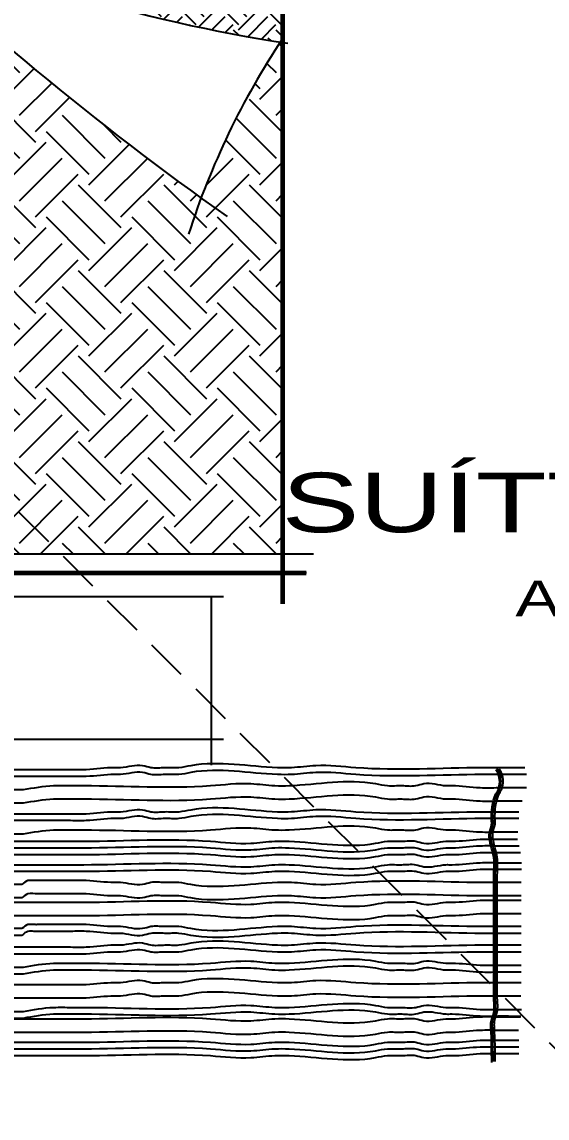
# Model space of a CAD drawing. Extents: x 2280 to 14192, y 1386 to 4696.
# Drawn here: x 3432.9 to 3543.2, y 2956.5 to 3186.7 of the extents above; entities that cross this region are included whole.
import ezdxf
from ezdxf.enums import TextEntityAlignment as Align

# ---------------------------------------------------------------- set-up
doc = ezdxf.new("R2010")
doc.units = 0
doc.header["$LTSCALE"] = 35
doc.linetypes.add('HIDDEN', pattern=[0.375, 0.25, -0.125])
doc.layers.get('0').update_dxf_attribs({"linetype": 'CONTINUOUS'})
for name, color, linetype in [('ESPECARQ', 2, 'CONTINUOUS'), ('HACHURA', 51, 'CONTINUOUS'), ('LINVISTA', 60, 'CONTINUOUS'), ('MOBIL', 7, 'CONTINUOUS'), ('MOBIL_I', 13, 'CONTINUOUS'), ('PROJECAO', 13, 'HIDDEN'), ('UNIDADE', 4, 'CONTINUOUS'), ('VIDRO', 1, 'CONTINUOUS')]:
    doc.layers.add(name, color=color, linetype=linetype)
doc.styles.add('REGUA100', font='arial.ttf', dxfattribs={"width": 1.4})
doc.styles.add('REGUA60', font='romnswin.shx', dxfattribs={"width": 1.4})
pattern_1 = [(90, (3014.0628, 15509.5616), (-2.8575, 6e-16), []), (180, (3014.0628, 15509.5616), (-5.715, -2.8575), [7.14375, -4.28625])]

# ---------------------------------------------------------------- blocks, each defined once
blk = doc.blocks.new('INDUNI1')
at = {"color": 0, "style": 'REGUA100', "width": 1.4, "flags": 8}
for tag, p in [('NOME1', (0, 0)), ('NOME2', (0, -4.286))]:
    blk.add_attdef(tag, text='', height=2.5, dxfattribs=at).set_placement(p, align=Align.CENTER)
at = {"layer": 'ESPECARQ', "style": 'REGUA60', "width": 1.4}
blk.add_attdef('AREA', text='', height=1.5, dxfattribs=at).set_placement((0, -7.813), align=Align.CENTER)
at = {"layer": 'ESPECARQ', "style": 'REGUA60', "width": 1.4, "flags": 8}
for tag, p in [('PISO', (0, -10.313)), ('REVPAR', (0, -12.813)), ('PEDIR', (0, -15.313))]:
    blk.add_attdef(tag, text='', height=1.5, dxfattribs=at).set_placement(p, align=Align.CENTER)
blk = doc.blocks.new('A$C0D6C2121')
at = {"layer": 'MOBIL'}
for points, knots in [([(2.47, 281.09), (2.47, 280.14), (2.47, 277.93), (2.48, 274.87), (2.45, 263.88), (3.35, 251.34), (1.71, 237.95), (2.54, 232.48), (2.45, 223.74), (0.78, 215.74), (2.64, 207.98), (2.35, 205.15), (2.74, 202.56), (1.56, 199.57), (2.56, 196.98), (2.39, 193.02), (3.03, 189.38), (2.88, 185.42), (2.9, 182.75), (2.9, 180.63), (2.9, 178.94), (2.9, 177.53), (2.9, 176.41), (2.9, 175.56), (2.9, 175.14)], [3.499423, 3.499423, 3.499423, 3.499423, 6.338838, 10.142134, 12.677677, 39.300783, 47.763095, 52.851698, 55.809825, 73.986054, 76.556489, 79.514598, 82.472725, 84.214982, 88.882589, 90.15036, 96.081634, 99.884948, 101.997888, 104.110828, 106.223786, 107.068955, 108.336726, 109.604497, 109.604497, 109.604497, 109.604497]), ([(5.65, 175.44), (5.27, 177.55), (4.67, 180.91), (4.82, 185.16), (4.73, 196.15), (5.68, 208.69), (4.03, 222.08), (4.87, 227.56), (4.78, 236.3), (3.11, 244.29), (4.97, 252.05), (4.67, 254.88), (5.07, 257.47), (3.89, 260.47), (4.89, 263.06), (4.72, 267.01), (5.35, 270.66), (5.21, 274.61), (5.23, 277.29), (5.22, 279.24), (5.23, 280.55), (5.23, 281.1)], [0, 0, 0, 0, 6.394805, 10.198101, 12.733644, 39.35675, 47.819062, 52.907665, 55.865792, 74.042021, 76.612456, 79.570565, 82.528692, 84.270949, 88.938556, 90.206327, 96.137601, 99.940915, 102.053855, 104.166795, 105.850485, 105.850485, 105.850485, 105.850485]), ([(1.05, 280.77), (1.05, 279.93), (1.05, 277.82), (1.05, 274.87), (1.03, 263.88), (1.93, 251.34), (0.29, 237.95), (1.12, 232.48), (1.03, 223.74), (-0.64, 215.74), (1.22, 207.98), (0.92, 205.15), (1.32, 202.56), (0.14, 199.57), (1.14, 196.98), (0.97, 193.02), (1.6, 189.38), (1.46, 185.42), (1.48, 182.75), (1.47, 180.63), (1.47, 178.94), (1.47, 177.53), (1.47, 176.41), (1.47, 175.56), (1.47, 175.14)], [3.823523, 3.823523, 3.823523, 3.823523, 6.338838, 10.142134, 12.677677, 39.300783, 47.763095, 52.851698, 55.809825, 73.986054, 76.556489, 79.514598, 82.472725, 84.214982, 88.882589, 90.15036, 96.081634, 99.884948, 101.997888, 104.110828, 106.223786, 107.068955, 108.336726, 109.604497, 109.604497, 109.604497, 109.604497]), ([(8.45, 175.44), (8.07, 177.55), (7.47, 180.91), (7.62, 185.16), (7.53, 196.15), (8.48, 208.69), (6.84, 222.08), (7.67, 227.56), (7.58, 236.3), (5.91, 244.29), (7.77, 252.05), (7.48, 254.88), (7.87, 257.47), (6.69, 260.47), (7.69, 263.06), (7.52, 267.01), (8.16, 270.66), (8.01, 274.61), (8.03, 277.29), (8.03, 278.97), (8.03, 279.95), (8.03, 280.22)], [0, 0, 0, 0, 6.394802, 10.198097, 12.73364, 39.356747, 47.819058, 52.907661, 55.865788, 74.042018, 76.612452, 79.570561, 82.528688, 84.270945, 88.938552, 90.206323, 96.137597, 99.940911, 102.053851, 104.166791, 104.985639, 104.985639, 104.985639, 104.985639]), ([(10.35, 279.5), (10.35, 279.09), (10.35, 277.4), (10.35, 274.87), (10.32, 263.88), (11.22, 251.34), (9.58, 237.95), (10.41, 232.48), (10.32, 223.74), (8.66, 215.74), (10.51, 207.98), (10.22, 205.15), (10.62, 202.56), (9.44, 199.57), (10.44, 196.98), (10.26, 193.02), (10.9, 189.38), (10.76, 185.42), (10.77, 182.75), (10.77, 180.63), (10.77, 178.94), (10.77, 177.53), (10.77, 176.41), (10.77, 175.56), (10.77, 175.14)], [5.085818, 5.085818, 5.085818, 5.085818, 6.338838, 10.142134, 12.677677, 39.300783, 47.763095, 52.851698, 55.809825, 73.986054, 76.556489, 79.514598, 82.472725, 84.214982, 88.882589, 90.15036, 96.081634, 99.884948, 101.997888, 104.110828, 106.223786, 107.068955, 108.336726, 109.604497, 109.604497, 109.604497, 109.604497]), ([(11.73, 279.49), (11.73, 279.08), (11.73, 277.4), (11.73, 274.87), (11.7, 263.88), (12.6, 251.34), (10.96, 237.95), (11.79, 232.48), (11.7, 223.74), (10.04, 215.74), (11.89, 207.98), (11.6, 205.15), (12, 202.56), (10.82, 199.57), (11.82, 196.98), (11.64, 193.02), (12.28, 189.38), (12.14, 185.42), (12.15, 182.75), (12.15, 180.63), (12.15, 178.94), (12.15, 177.53), (12.15, 176.41), (12.15, 175.56), (12.15, 175.14)], [5.100707, 5.100707, 5.100707, 5.100707, 6.338838, 10.142134, 12.677677, 39.300783, 47.763095, 52.851698, 55.809825, 73.986054, 76.556489, 79.514598, 82.472725, 84.214982, 88.882589, 90.15036, 96.081634, 99.884948, 101.997888, 104.110828, 106.223786, 107.068955, 108.336726, 109.604497, 109.604497, 109.604497, 109.604497]), ([(14.94, 175.44), (14.57, 177.55), (13.97, 180.91), (14.12, 185.16), (14.03, 196.15), (14.98, 208.69), (13.33, 222.08), (14.16, 227.56), (14.07, 236.3), (12.41, 244.29), (14.26, 252.05), (13.97, 254.88), (14.37, 257.47), (13.19, 260.47), (14.19, 263.06), (14.01, 267.01), (14.65, 270.66), (14.51, 274.61), (14.52, 277.24), (14.52, 278.61), (14.52, 279.27)], [0, 0, 0, 0, 6.394802, 10.198097, 12.73364, 39.356747, 47.819058, 52.907661, 55.865788, 74.042018, 76.612452, 79.570561, 82.528688, 84.270945, 88.938552, 90.206323, 96.137597, 99.940911, 102.053851, 104.036681, 104.036681, 104.036681, 104.036681]), ([(16.48, 175.44), (16.48, 177.56), (16.48, 180.94), (16.48, 185.16), (16.51, 196.15), (15.61, 208.69), (17.25, 222.08), (16.41, 227.56), (16.51, 236.3), (18.17, 244.29), (16.32, 252.05), (16.61, 254.88), (16.21, 257.47), (17.39, 260.47), (16.39, 263.06), (16.56, 267.01), (15.93, 270.66), (16.07, 274.61), (16.06, 277.22), (16.06, 278.56), (16.06, 279.19)], [0, 0, 0, 0, 6.338838, 10.142134, 12.677677, 39.300783, 47.763095, 52.851698, 55.809825, 73.986054, 76.556489, 79.514598, 82.472725, 84.214982, 88.882589, 90.15036, 96.081634, 99.884948, 101.997888, 103.901198, 103.901198, 103.901198, 103.901198]), ([(17.86, 175.44), (17.86, 177.56), (17.86, 180.94), (17.86, 185.16), (17.89, 196.15), (16.99, 208.69), (18.63, 222.08), (17.79, 227.56), (17.89, 236.3), (19.55, 244.29), (17.7, 252.05), (17.99, 254.88), (17.59, 257.47), (18.77, 260.47), (17.77, 263.06), (17.94, 267.01), (17.31, 270.66), (17.45, 274.61), (17.44, 277.29), (17.44, 278.75), (17.44, 279.51), (17.44, 279.56)], [0, 0, 0, 0, 6.338838, 10.142134, 12.677677, 39.300783, 47.763095, 52.851698, 55.809825, 73.986054, 76.556489, 79.514598, 82.472725, 84.214982, 88.882589, 90.15036, 96.081634, 99.884948, 101.997888, 104.110828, 104.27316, 104.27316, 104.27316, 104.27316]), ([(19.28, 175.44), (19.28, 177.56), (19.28, 180.94), (19.28, 185.16), (19.31, 196.15), (18.41, 208.69), (20.05, 222.08), (19.22, 227.56), (19.31, 236.3), (20.97, 244.29), (19.12, 252.05), (19.41, 254.88), (19.01, 257.47), (20.19, 260.47), (19.19, 263.06), (19.37, 267.01), (18.73, 270.66), (18.87, 274.61), (18.86, 277.29), (18.86, 278.85), (18.86, 279.71), (18.86, 279.87)], [0, 0, 0, 0, 6.338838, 10.142134, 12.677677, 39.300783, 47.763095, 52.851698, 55.809825, 73.986054, 76.556489, 79.514598, 82.472725, 84.214982, 88.882589, 90.15036, 96.081634, 99.884948, 101.997888, 104.110828, 104.575462, 104.575462, 104.575462, 104.575462]), ([(21.41, 175.44), (21.41, 177.56), (21.41, 180.94), (21.41, 185.16), (21.44, 196.15), (20.54, 208.69), (22.18, 222.08), (21.34, 227.56), (21.44, 236.3), (23.1, 244.29), (21.25, 252.05), (21.54, 254.88), (21.14, 257.47), (22.32, 260.47), (21.32, 263.06), (21.5, 267.01), (20.86, 270.66), (21, 274.61), (20.99, 277.29), (20.99, 278.91), (20.99, 279.83), (20.99, 280.04)], [0, 0, 0, 0, 6.338838, 10.142134, 12.677677, 39.300783, 47.763095, 52.851698, 55.809825, 73.986054, 76.556489, 79.514598, 82.472725, 84.214982, 88.882589, 90.15036, 96.081634, 99.884948, 101.997888, 104.110828, 104.752588, 104.752588, 104.752588, 104.752588]), ([(22.79, 175.44), (22.79, 177.56), (22.79, 180.94), (22.79, 185.16), (22.82, 196.15), (21.92, 208.69), (23.56, 222.08), (22.72, 227.56), (22.82, 236.3), (24.48, 244.29), (22.63, 252.05), (22.92, 254.88), (22.52, 257.47), (23.7, 260.47), (22.7, 263.06), (22.88, 267.01), (22.24, 270.66), (22.38, 274.61), (22.37, 277.29), (22.37, 278.9), (22.37, 279.81), (22.37, 280.02)], [0, 0, 0, 0, 6.338838, 10.142134, 12.677677, 39.300783, 47.763095, 52.851698, 55.809825, 73.986054, 76.556489, 79.514598, 82.472725, 84.214982, 88.882589, 90.15036, 96.081634, 99.884948, 101.997888, 104.110828, 104.72729, 104.72729, 104.72729, 104.72729]), ([(25.16, 279.95), (25.16, 279.38), (25.16, 277.55), (25.16, 274.87), (25.19, 263.88), (24.29, 251.34), (25.93, 237.95), (25.09, 232.48), (25.19, 223.74), (26.85, 215.74), (25, 207.98), (25.29, 205.15), (24.89, 202.56), (26.07, 199.57), (25.07, 196.98), (25.24, 193.02), (24.61, 189.38), (24.75, 185.42), (24.73, 182.75), (24.75, 180.64), (24.72, 178.94), (24.77, 177.54), (24.55, 176.27), (25.22, 175.54), (25.58, 175.14)], [4.643498, 4.643498, 4.643498, 4.643498, 6.338838, 10.142134, 12.677677, 39.300783, 47.763095, 52.851698, 55.809825, 73.986054, 76.556489, 79.514598, 82.472725, 84.214982, 88.882589, 90.15036, 96.081634, 99.884948, 101.997888, 104.110828, 106.223786, 107.068955, 108.336726, 109.859701, 109.859701, 109.859701, 109.859701]), ([(27.96, 279.97), (27.96, 279.39), (27.96, 277.55), (27.96, 274.87), (27.99, 263.88), (27.09, 251.34), (28.73, 237.95), (27.9, 232.48), (27.99, 223.74), (29.66, 215.74), (27.8, 207.98), (28.09, 205.15), (27.7, 202.56), (28.87, 199.57), (27.87, 196.98), (28.05, 193.02), (27.41, 189.38), (27.56, 185.42), (27.54, 182.75), (27.54, 180.63), (27.54, 179.21), (27.54, 177.8), (27.21, 176.49), (28.03, 175.54), (28.38, 175.14)], [4.624634, 4.624634, 4.624634, 4.624634, 6.338838, 10.142134, 12.677677, 39.300783, 47.763095, 52.851698, 55.809825, 73.986054, 76.556489, 79.514598, 82.472725, 84.214982, 88.882589, 90.15036, 96.081634, 99.884948, 101.997888, 104.110828, 106.223786, 106.259685, 108.336726, 109.859851, 109.859851, 109.859851, 109.859851]), ([(29.29, 175.44), (29.29, 177.56), (29.29, 180.94), (29.28, 185.16), (29.31, 196.15), (28.41, 208.69), (30.05, 222.08), (29.22, 227.56), (29.31, 236.3), (30.98, 244.29), (29.12, 252.05), (29.41, 254.88), (29.02, 257.47), (30.2, 260.47), (29.2, 263.06), (29.37, 267.01), (28.73, 270.66), (28.88, 274.61), (28.86, 277.29), (28.86, 278.88), (28.86, 279.78), (28.86, 279.96)], [0, 0, 0, 0, 6.338838, 10.142134, 12.677677, 39.300783, 47.763095, 52.851698, 55.809825, 73.986054, 76.556489, 79.514598, 82.472725, 84.214982, 88.882589, 90.15036, 96.081634, 99.884948, 101.997888, 104.110828, 104.673422, 104.673422, 104.673422, 104.673422]), ([(32.09, 175.44), (32.09, 177.56), (32.09, 180.94), (32.09, 185.16), (32.11, 196.15), (31.21, 208.69), (32.85, 222.08), (32.02, 227.56), (32.11, 236.3), (33.78, 244.29), (31.92, 252.05), (32.22, 254.88), (31.82, 257.47), (33, 260.47), (32, 263.06), (32.17, 267.01), (31.54, 270.66), (31.68, 274.61), (31.66, 277.29), (31.67, 278.88), (31.67, 279.77), (31.67, 279.96)], [0, 0, 0, 0, 6.338838, 10.142134, 12.677677, 39.300783, 47.763095, 52.851698, 55.809825, 73.986054, 76.556489, 79.514598, 82.472725, 84.214982, 88.882589, 90.15036, 96.081634, 99.884948, 101.997888, 104.110828, 104.66797, 104.66797, 104.66797, 104.66797]), ([(34.42, 279.96), (34.42, 279.39), (34.42, 277.55), (34.41, 274.87), (34.44, 263.88), (33.54, 251.34), (35.18, 237.95), (34.35, 232.48), (34.44, 223.74), (36.11, 215.74), (34.25, 207.98), (34.54, 205.15), (34.15, 202.56), (35.33, 199.57), (34.33, 196.98), (34.5, 193.02), (33.86, 189.38), (34.01, 185.42), (33.99, 182.75), (34, 180.64), (33.98, 178.94), (34.02, 177.54), (33.81, 176.27), (34.47, 175.54), (34.84, 175.14)], [4.630433, 4.630433, 4.630433, 4.630433, 6.338838, 10.142134, 12.677677, 39.300783, 47.763095, 52.851698, 55.809825, 73.986054, 76.556489, 79.514598, 82.472725, 84.214982, 88.882589, 90.15036, 96.081634, 99.884948, 101.997888, 104.110828, 106.223786, 107.068955, 108.336726, 109.859851, 109.859851, 109.859851, 109.859851]), ([(35.84, 279.96), (35.84, 279.39), (35.84, 277.55), (35.84, 274.87), (35.86, 263.88), (34.96, 251.34), (36.6, 237.95), (35.77, 232.48), (35.86, 223.74), (37.53, 215.74), (35.67, 207.98), (35.96, 205.15), (35.57, 202.56), (36.75, 199.57), (35.75, 196.98), (35.92, 193.02), (35.29, 189.38), (35.43, 185.42), (35.41, 182.75), (35.42, 180.64), (35.4, 178.94), (35.44, 177.54), (35.23, 176.27), (35.9, 175.54), (36.26, 175.14)], [4.630558, 4.630558, 4.630558, 4.630558, 6.338838, 10.142134, 12.677677, 39.300783, 47.763095, 52.851698, 55.809825, 73.986054, 76.556489, 79.514598, 82.472725, 84.214982, 88.882589, 90.15036, 96.081634, 99.884948, 101.997888, 104.110828, 106.223786, 107.068955, 108.336726, 109.859851, 109.859851, 109.859851, 109.859851]), ([(38.33, 279.96), (38.33, 279.39), (38.33, 277.55), (38.33, 274.87), (38.3, 263.88), (39.2, 251.34), (37.56, 237.95), (38.4, 232.48), (38.3, 223.74), (36.64, 215.74), (38.49, 207.98), (38.2, 205.15), (38.6, 202.56), (37.42, 199.57), (38.42, 196.98), (38.24, 193.02), (38.88, 189.38), (38.74, 185.42), (38.75, 182.75), (38.75, 180.63), (38.75, 178.94), (38.75, 177.53), (38.75, 176.41), (38.75, 175.56), (38.75, 175.14)], [4.630253, 4.630253, 4.630253, 4.630253, 6.338838, 10.142134, 12.677677, 39.300783, 47.763095, 52.851698, 55.809825, 73.986054, 76.556489, 79.514598, 82.472725, 84.214982, 88.882589, 90.15036, 96.081634, 99.884948, 101.997888, 104.110828, 106.223786, 107.068955, 108.336726, 109.604497, 109.604497, 109.604497, 109.604497]), ([(39.75, 279.96), (39.75, 279.39), (39.75, 277.55), (39.75, 274.87), (39.72, 263.88), (40.62, 251.34), (38.98, 237.95), (39.82, 232.48), (39.73, 223.74), (38.06, 215.74), (39.92, 207.98), (39.62, 205.15), (40.02, 202.56), (38.84, 199.57), (39.84, 196.98), (39.67, 193.02), (40.3, 189.38), (40.16, 185.42), (40.18, 182.75), (40.17, 180.63), (40.17, 178.94), (40.17, 177.53), (40.17, 176.41), (40.17, 175.56), (40.17, 175.14)], [4.631117, 4.631117, 4.631117, 4.631117, 6.338838, 10.142134, 12.677677, 39.300783, 47.763095, 52.851698, 55.809825, 73.986054, 76.556489, 79.514598, 82.472725, 84.214982, 88.882589, 90.15036, 96.081634, 99.884948, 101.997888, 104.110828, 106.223786, 107.068955, 108.336726, 109.604497, 109.604497, 109.604497, 109.604497]), ([(42.92, 175.44), (42.55, 177.55), (41.95, 180.91), (42.1, 185.16), (42.01, 196.15), (42.96, 208.69), (41.31, 222.08), (42.14, 227.56), (42.05, 236.3), (40.39, 244.29), (42.24, 252.05), (41.95, 254.88), (42.35, 257.47), (41.17, 260.47), (42.17, 263.06), (41.99, 267.01), (42.63, 270.66), (42.49, 274.61), (42.5, 277.29), (42.5, 278.88), (42.5, 279.78), (42.5, 279.96)], [0, 0, 0, 0, 6.394805, 10.198101, 12.733644, 39.35675, 47.819062, 52.907665, 55.865792, 74.042021, 76.612456, 79.570565, 82.528692, 84.270949, 88.938556, 90.206327, 96.137601, 99.940915, 102.053855, 104.166795, 104.729604, 104.729604, 104.729604, 104.729604]), ([(44.34, 175.44), (43.97, 177.55), (43.37, 180.91), (43.52, 185.16), (43.43, 196.15), (44.38, 208.69), (42.73, 222.08), (43.57, 227.56), (43.48, 236.3), (41.81, 244.29), (43.67, 252.05), (43.37, 254.88), (43.77, 257.47), (42.59, 260.47), (43.59, 263.06), (43.42, 267.01), (44.05, 270.66), (43.91, 274.61), (43.93, 277.29), (43.92, 278.89), (43.92, 279.78), (43.92, 279.97)], [0, 0, 0, 0, 6.394802, 10.198097, 12.73364, 39.356747, 47.819058, 52.907661, 55.865788, 74.042018, 76.612452, 79.570561, 82.528688, 84.270945, 88.938552, 90.206323, 96.137597, 99.940911, 102.053851, 104.166791, 104.737931, 104.737931, 104.737931, 104.737931]), ([(46.2, 279.97), (46.2, 279.4), (46.2, 277.56), (46.21, 274.87), (46.18, 263.88), (47.08, 251.34), (45.44, 237.95), (46.27, 232.48), (46.18, 223.74), (44.51, 215.74), (46.37, 207.98), (46.08, 205.15), (46.47, 202.56), (45.29, 199.57), (46.29, 196.98), (46.12, 193.02), (46.76, 189.38), (46.61, 185.42), (46.63, 182.75), (46.63, 180.63), (46.63, 178.94), (46.63, 177.53), (46.63, 176.41), (46.63, 175.56), (46.63, 175.14)], [4.622357, 4.622357, 4.622357, 4.622357, 6.338838, 10.142134, 12.677677, 39.300783, 47.763095, 52.851698, 55.809825, 73.986054, 76.556489, 79.514598, 82.472725, 84.214982, 88.882589, 90.15036, 96.081634, 99.884948, 101.997888, 104.110828, 106.223786, 107.068955, 108.336726, 109.604497, 109.604497, 109.604497, 109.604497]), ([(49.01, 279.94), (49.01, 279.38), (49.01, 277.55), (49.01, 274.87), (48.98, 263.88), (49.88, 251.34), (48.24, 237.95), (49.07, 232.48), (48.98, 223.74), (47.31, 215.74), (49.17, 207.98), (48.88, 205.15), (49.27, 202.56), (48.09, 199.57), (49.09, 196.98), (48.92, 193.02), (49.56, 189.38), (49.41, 185.42), (49.43, 182.75), (49.43, 180.63), (49.43, 178.94), (49.43, 177.53), (49.43, 176.41), (49.43, 175.56), (49.43, 175.14)], [4.648529, 4.648529, 4.648529, 4.648529, 6.338838, 10.142134, 12.677677, 39.300783, 47.763095, 52.851698, 55.809825, 73.986054, 76.556489, 79.514598, 82.472725, 84.214982, 88.882589, 90.15036, 96.081634, 99.884948, 101.997888, 104.110828, 106.223786, 107.068955, 108.336726, 109.604497, 109.604497, 109.604497, 109.604497]), ([(52.22, 175.44), (51.84, 177.55), (51.25, 180.91), (51.39, 185.16), (51.3, 196.15), (52.26, 208.69), (50.61, 222.08), (51.44, 227.56), (51.35, 236.3), (49.68, 244.29), (51.54, 252.05), (51.25, 254.88), (51.64, 257.47), (50.46, 260.47), (51.46, 263.06), (51.29, 267.01), (51.93, 270.66), (51.78, 274.61), (51.8, 277.29), (51.8, 278.91), (51.8, 279.83), (51.8, 280.04)], [0, 0, 0, 0, 6.394805, 10.198101, 12.733644, 39.35675, 47.819062, 52.907665, 55.865792, 74.042021, 76.612456, 79.570565, 82.528692, 84.270949, 88.938556, 90.206327, 96.137601, 99.940915, 102.053855, 104.166795, 104.807667, 104.807667, 104.807667, 104.807667]), ([(53.6, 175.44), (53.22, 177.55), (52.63, 180.91), (52.77, 185.16), (52.68, 196.15), (53.64, 208.69), (51.99, 222.08), (52.82, 227.56), (52.73, 236.3), (51.06, 244.29), (52.92, 252.05), (52.63, 254.88), (53.02, 257.47), (51.84, 260.47), (52.84, 263.06), (52.67, 267.01), (53.31, 270.66), (53.16, 274.61), (53.18, 277.29), (53.18, 278.86), (53.18, 279.72), (53.18, 279.88)], [0, 0, 0, 0, 6.394805, 10.198101, 12.733644, 39.35675, 47.819062, 52.907665, 55.865792, 74.042021, 76.612456, 79.570565, 82.528692, 84.270949, 88.938556, 90.206327, 96.137601, 99.940915, 102.053855, 104.166795, 104.648955, 104.648955, 104.648955, 104.648955]), ([(53.76, 175.44), (53.76, 177.56), (53.76, 180.94), (53.75, 185.16), (53.78, 196.15), (52.88, 208.69), (54.52, 222.08), (53.69, 227.56), (53.78, 236.3), (55.45, 244.29), (53.59, 252.05), (53.88, 254.88), (53.49, 257.47), (54.67, 260.47), (53.67, 263.06), (53.84, 267.01), (53.21, 270.66), (53.35, 274.61), (53.33, 277.29), (53.33, 278.85), (53.34, 279.7), (53.34, 279.85)], [0, 0, 0, 0, 6.338838, 10.142134, 12.677677, 39.300783, 47.763095, 52.851698, 55.809825, 73.986054, 76.556489, 79.514598, 82.472725, 84.214982, 88.882589, 90.15036, 96.081634, 99.884948, 101.997888, 104.110828, 104.561653, 104.561653, 104.561653, 104.561653]), ([(56.56, 175.44), (56.56, 177.56), (56.56, 180.94), (56.56, 185.16), (56.59, 196.15), (55.69, 208.69), (57.33, 222.08), (56.49, 227.56), (56.58, 236.3), (58.25, 244.29), (56.39, 252.05), (56.69, 254.88), (56.29, 257.47), (57.47, 260.47), (56.47, 263.06), (56.64, 267.01), (56.01, 270.66), (56.15, 274.61), (56.13, 277.29), (56.14, 278.7), (56.14, 279.4), (56.14, 279.41)], [0, 0, 0, 0, 6.338838, 10.142134, 12.677677, 39.300783, 47.763095, 52.851698, 55.809825, 73.986054, 76.556489, 79.514598, 82.472725, 84.214982, 88.882589, 90.15036, 96.081634, 99.884948, 101.997888, 104.110828, 104.115849, 104.115849, 104.115849, 104.115849]), ([(58.69, 175.44), (58.69, 177.56), (58.69, 180.94), (58.69, 185.16), (58.71, 196.15), (57.81, 208.69), (59.45, 222.08), (58.62, 227.56), (58.71, 236.3), (60.38, 244.29), (58.52, 252.05), (58.82, 254.88), (58.42, 257.47), (59.6, 260.47), (58.6, 263.06), (58.77, 267.01), (58.14, 270.66), (58.28, 274.61), (58.26, 277.29), (58.27, 278.72), (58.27, 279.45), (58.27, 279.48)], [0, 0, 0, 0, 6.338838, 10.142134, 12.677677, 39.300783, 47.763095, 52.851698, 55.809825, 73.986054, 76.556489, 79.514598, 82.472725, 84.214982, 88.882589, 90.15036, 96.081634, 99.884948, 101.997888, 104.110828, 104.191453, 104.191453, 104.191453, 104.191453]), ([(60.07, 175.44), (60.07, 177.56), (60.07, 180.94), (60.07, 185.16), (60.09, 196.15), (59.19, 208.69), (60.83, 222.08), (60, 227.56), (60.09, 236.3), (61.76, 244.29), (59.9, 252.05), (60.2, 254.88), (59.8, 257.47), (60.98, 260.47), (59.98, 263.06), (60.15, 267.01), (59.52, 270.66), (59.66, 274.61), (59.64, 277.29), (59.65, 278.73), (59.65, 279.47), (59.65, 279.51)], [0, 0, 0, 0, 6.338838, 10.142134, 12.677677, 39.300783, 47.763095, 52.851698, 55.809825, 73.986054, 76.556489, 79.514598, 82.472725, 84.214982, 88.882589, 90.15036, 96.081634, 99.884948, 101.997888, 104.110828, 104.21519, 104.21519, 104.21519, 104.21519]), ([(61.49, 175.44), (61.49, 177.56), (61.49, 180.94), (61.49, 185.16), (61.52, 196.15), (60.62, 208.69), (62.26, 222.08), (61.42, 227.56), (61.52, 236.3), (63.18, 244.29), (61.32, 252.05), (61.62, 254.88), (61.22, 257.47), (62.4, 260.47), (61.4, 263.06), (61.57, 267.01), (60.94, 270.66), (61.08, 274.61), (61.06, 277.29), (61.07, 278.73), (61.07, 279.48), (61.07, 279.52)], [0, 0, 0, 0, 6.338838, 10.142134, 12.677677, 39.300783, 47.763095, 52.851698, 55.809825, 73.986054, 76.556489, 79.514598, 82.472725, 84.214982, 88.882589, 90.15036, 96.081634, 99.884948, 101.997888, 104.110828, 104.225524, 104.225524, 104.225524, 104.225524])]:
    blk.add_open_spline(points, degree=3, knots=knots, dxfattribs=at)
for points in [[(62.76, 274.52), (55.65, 274.37), (54.46, 274.37), (52.3, 274.96), (49.52, 274.96), (46.74, 274.96), (41.64, 274.96), (39.32, 274.96), (36.54, 274.96), (33.76, 274.96), (30.05, 274.96), (26.34, 274.96), (23.56, 274.96), (19.85, 274.96), (15.68, 274.03), (14.76, 274.03), (12.9, 274.5), (11.97, 274.5), (6.41, 275.42), (5.49, 275.89), (2.24, 275.89), (1.31, 275.42)], [(62.76, 274.08), (55.65, 273.93), (54.46, 273.93), (52.3, 274.52), (49.52, 274.52), (46.74, 274.52), (41.64, 274.52), (39.32, 274.52), (36.54, 274.52), (33.76, 274.52), (30.05, 274.52), (26.34, 274.52), (23.56, 274.52), (19.85, 274.52), (15.68, 273.59), (14.76, 273.59), (12.9, 274.06), (11.97, 274.06), (6.41, 274.99), (5.49, 275.45), (2.24, 275.45), (1.31, 274.99)], [(62.91, 273.79), (55.8, 273.64), (54.61, 273.64), (52.45, 274.23), (49.67, 274.23), (46.89, 274.23), (41.79, 274.23), (39.47, 274.23), (36.69, 274.23), (33.91, 274.23), (30.2, 274.23), (26.49, 274.23), (23.71, 274.23), (20, 274.23), (15.83, 273.3), (14.9, 273.3), (13.05, 273.77), (12.12, 273.77), (6.56, 274.69), (5.63, 275.16), (2.39, 275.16), (1.46, 274.69)], [(1.47, 175.14), (1.47, 168.8), (1.47, 165), (1.47, 162.46), (1.47, 135.84), (1.05, 127.39), (1.47, 122.32), (1.47, 119.36), (1.05, 101.19), (1.47, 98.65), (1.47, 95.69), (1.47, 92.73), (1.05, 91.04), (1.47, 86.4), (1.47, 85.13), (1.9, 79.21), (1.9, 75.41), (1.9, 73.3), (1.9, 71.18), (1.9, 69.07), (1.9, 68.22), (1.9, 66.96), (1.9, 65.69)], [(2.9, 175.14), (2.9, 168.8), (2.9, 165), (2.9, 162.46), (2.9, 135.84), (2.47, 127.39), (2.9, 122.32), (2.9, 119.36), (2.47, 101.19), (2.9, 98.65), (2.9, 95.69), (2.9, 92.73), (2.47, 91.04), (2.9, 86.4), (2.9, 85.13), (3.32, 79.21), (3.32, 75.41), (3.32, 73.3), (3.32, 71.18), (3.32, 69.07), (3.32, 68.22), (3.32, 66.96), (3.32, 65.69)], [(5.22, 65.99), (5.22, 72.33), (5.22, 76.14), (5.22, 78.67), (5.22, 105.29), (4.8, 113.75), (5.22, 118.82), (5.22, 121.78), (4.8, 139.95), (5.22, 142.48), (5.22, 145.44), (5.22, 148.4), (4.8, 150.09), (5.22, 154.74), (5.22, 156), (5.65, 161.92), (5.65, 165.72), (5.65, 167.84), (5.65, 169.95), (5.65, 172.06), (5.65, 172.91), (5.65, 174.18), (5.65, 175.44)], [(8.03, 65.99), (8.03, 72.33), (8.03, 76.14), (8.03, 78.67), (8.03, 105.29), (7.6, 113.75), (8.03, 118.82), (8.03, 121.78), (7.6, 139.95), (8.03, 142.48), (8.03, 145.44), (8.03, 148.4), (7.6, 150.09), (8.03, 154.74), (8.03, 156), (8.45, 161.92), (8.45, 165.72), (8.45, 167.84), (8.45, 169.95), (8.45, 172.06), (8.45, 172.91), (8.45, 174.18), (8.45, 175.44)], [(10.77, 175.14), (10.77, 168.8), (10.77, 165), (10.77, 162.46), (10.77, 135.84), (10.35, 127.39), (10.77, 122.32), (10.77, 119.36), (10.35, 101.19), (10.77, 98.65), (10.77, 95.69), (10.77, 92.73), (10.35, 91.04), (10.77, 86.4), (10.77, 85.13), (11.19, 79.21), (11.19, 75.41), (11.19, 73.3), (11.19, 71.18), (11.19, 69.07), (11.19, 68.22), (11.19, 66.96), (11.19, 65.69)], [(12.15, 175.14), (12.15, 168.8), (12.15, 165), (12.15, 162.46), (12.15, 135.84), (11.73, 127.39), (12.15, 122.32), (12.15, 119.36), (11.73, 101.19), (12.15, 98.65), (12.15, 95.69), (12.15, 92.73), (11.73, 91.04), (12.15, 86.4), (12.15, 85.13), (12.57, 79.21), (12.57, 75.41), (12.57, 73.3), (12.57, 71.18), (12.57, 69.07), (12.57, 68.22), (12.57, 66.96), (12.57, 65.69)], [(14.52, 65.99), (14.52, 72.33), (14.52, 76.14), (14.52, 78.67), (14.52, 105.29), (14.1, 113.75), (14.52, 118.82), (14.52, 121.78), (14.1, 139.95), (14.52, 142.48), (14.52, 145.44), (14.52, 148.4), (14.1, 150.09), (14.52, 154.74), (14.52, 156), (14.94, 161.92), (14.94, 165.72), (14.94, 167.84), (14.94, 169.95), (14.94, 172.06), (14.94, 172.91), (14.94, 174.18), (14.94, 175.44)], [(16.9, 65.99), (16.9, 72.33), (16.9, 76.14), (16.9, 78.67), (16.9, 105.29), (17.32, 113.75), (16.9, 118.82), (16.9, 121.78), (17.32, 139.95), (16.9, 142.48), (16.9, 145.44), (16.9, 148.4), (17.32, 150.09), (16.9, 154.74), (16.9, 156), (16.48, 161.92), (16.48, 165.72), (16.48, 167.84), (16.48, 169.95), (16.48, 172.06), (16.48, 172.91), (16.48, 174.18), (16.48, 175.44)], [(18.28, 65.99), (18.28, 72.33), (18.28, 76.14), (18.28, 78.67), (18.28, 105.29), (18.7, 113.75), (18.28, 118.82), (18.28, 121.78), (18.7, 139.95), (18.28, 142.48), (18.28, 145.44), (18.28, 148.4), (18.7, 150.09), (18.28, 154.74), (18.28, 156), (17.86, 161.92), (17.86, 165.72), (17.86, 167.84), (17.86, 169.95), (17.86, 172.06), (17.86, 172.91), (17.86, 174.18), (17.86, 175.44)], [(19.7, 65.99), (19.7, 72.33), (19.7, 76.14), (19.7, 78.67), (19.7, 105.29), (20.13, 113.75), (19.7, 118.82), (19.7, 121.78), (20.13, 139.95), (19.7, 142.48), (19.7, 145.44), (19.7, 148.4), (20.13, 150.09), (19.7, 154.74), (19.7, 156), (19.28, 161.92), (19.28, 165.72), (19.28, 167.84), (19.28, 169.95), (19.28, 172.06), (19.28, 172.91), (19.28, 174.18), (19.28, 175.44)], [(21.83, 65.99), (21.83, 72.33), (21.83, 76.14), (21.83, 78.67), (21.83, 105.29), (22.26, 113.75), (21.83, 118.82), (21.83, 121.78), (22.26, 139.95), (21.83, 142.48), (21.83, 145.44), (21.83, 148.4), (22.26, 150.09), (21.83, 154.74), (21.83, 156), (21.41, 161.92), (21.41, 165.72), (21.41, 167.84), (21.41, 169.95), (21.41, 172.06), (21.41, 172.91), (21.41, 174.18), (21.41, 175.44)], [(23.21, 65.99), (23.21, 72.33), (23.21, 76.14), (23.21, 78.67), (23.21, 105.29), (23.64, 113.75), (23.21, 118.82), (23.21, 121.78), (23.64, 139.95), (23.21, 142.48), (23.21, 145.44), (23.21, 148.4), (23.64, 150.09), (23.21, 154.74), (23.21, 156), (22.79, 161.92), (22.79, 165.72), (22.79, 167.84), (22.79, 169.95), (22.79, 172.06), (22.79, 172.91), (22.79, 174.18), (22.79, 175.44)], [(25.58, 175.14), (25.58, 168.8), (25.58, 165), (25.58, 162.46), (25.58, 135.84), (26.01, 127.39), (25.58, 122.32), (25.58, 119.36), (26.01, 101.19), (25.58, 98.65), (25.58, 95.69), (25.58, 92.73), (26.01, 91.04), (25.58, 86.4), (25.58, 85.13), (25.16, 79.21), (25.16, 75.41), (25.16, 73.3), (25.16, 71.18), (25.16, 69.07), (25.16, 68.22), (25.16, 66.96), (25.16, 65.69)], [(28.38, 175.14), (28.38, 168.8), (28.38, 165), (28.38, 162.46), (28.38, 135.84), (28.81, 127.39), (28.38, 122.32), (28.38, 119.36), (28.81, 101.19), (28.38, 98.65), (28.38, 95.69), (28.38, 92.73), (28.81, 91.04), (28.38, 86.4), (28.38, 85.13), (27.96, 79.21), (27.96, 75.41), (27.96, 73.3), (27.96, 71.18), (27.96, 69.07), (27.96, 68.22), (27.96, 66.96), (27.96, 65.69)], [(29.71, 65.99), (29.71, 72.33), (29.71, 76.14), (29.71, 78.67), (29.71, 105.29), (30.13, 113.75), (29.71, 118.82), (29.71, 121.78), (30.13, 139.95), (29.71, 142.48), (29.71, 145.44), (29.71, 148.4), (30.13, 150.09), (29.71, 154.74), (29.71, 156), (29.29, 161.92), (29.29, 165.72), (29.29, 167.84), (29.29, 169.95), (29.29, 172.06), (29.29, 172.91), (29.29, 174.18), (29.29, 175.44)], [(32.51, 65.99), (32.51, 72.33), (32.51, 76.14), (32.51, 78.67), (32.51, 105.29), (32.93, 113.75), (32.51, 118.82), (32.51, 121.78), (32.93, 139.95), (32.51, 142.48), (32.51, 145.44), (32.51, 148.4), (32.93, 150.09), (32.51, 154.74), (32.51, 156), (32.09, 161.92), (32.09, 165.72), (32.09, 167.84), (32.09, 169.95), (32.09, 172.06), (32.09, 172.91), (32.09, 174.18), (32.09, 175.44)], [(34.84, 175.14), (34.84, 168.8), (34.84, 165), (34.84, 162.46), (34.84, 135.84), (35.26, 127.39), (34.84, 122.32), (34.84, 119.36), (35.26, 101.19), (34.84, 98.65), (34.84, 95.69), (34.84, 92.73), (35.26, 91.04), (34.84, 86.4), (34.84, 85.13), (34.42, 79.21), (34.42, 75.41), (34.42, 73.3), (34.42, 71.18), (34.42, 69.07), (34.42, 68.22), (34.42, 66.96), (34.42, 65.69)], [(36.26, 175.14), (36.26, 168.8), (36.26, 165), (36.26, 162.46), (36.26, 135.84), (36.68, 127.39), (36.26, 122.32), (36.26, 119.36), (36.68, 101.19), (36.26, 98.65), (36.26, 95.69), (36.26, 92.73), (36.68, 91.04), (36.26, 86.4), (36.26, 85.13), (35.84, 79.21), (35.84, 75.41), (35.84, 73.3), (35.84, 71.18), (35.84, 69.07), (35.84, 68.22), (35.84, 66.96), (35.84, 65.69)], [(38.75, 175.14), (38.75, 168.8), (38.75, 165), (38.75, 162.46), (38.75, 135.84), (38.33, 127.39), (38.75, 122.32), (38.75, 119.36), (38.33, 101.19), (38.75, 98.65), (38.75, 95.69), (38.75, 92.73), (38.33, 91.04), (38.75, 86.4), (38.75, 85.13), (39.17, 79.21), (39.17, 75.41), (39.17, 73.3), (39.17, 71.18), (39.17, 69.07), (39.17, 68.22), (39.17, 66.96), (39.17, 65.69)], [(40.17, 175.14), (40.17, 168.8), (40.17, 165), (40.17, 162.46), (40.17, 135.84), (39.75, 127.39), (40.17, 122.32), (40.17, 119.36), (39.75, 101.19), (40.17, 98.65), (40.17, 95.69), (40.17, 92.73), (39.75, 91.04), (40.17, 86.4), (40.17, 85.13), (40.59, 79.21), (40.59, 75.41), (40.59, 73.3), (40.59, 71.18), (40.59, 69.07), (40.59, 68.22), (40.59, 66.96), (40.59, 65.69)], [(42.5, 65.99), (42.5, 72.33), (42.5, 76.14), (42.5, 78.67), (42.5, 105.29), (42.08, 113.75), (42.5, 118.82), (42.5, 121.78), (42.08, 139.95), (42.5, 142.48), (42.5, 145.44), (42.5, 148.4), (42.08, 150.09), (42.5, 154.74), (42.5, 156), (42.92, 161.92), (42.92, 165.72), (42.92, 167.84), (42.92, 169.95), (42.92, 172.06), (42.92, 172.91), (42.92, 174.18), (42.92, 175.44)], [(43.92, 65.99), (43.92, 72.33), (43.92, 76.14), (43.92, 78.67), (43.92, 105.29), (43.5, 113.75), (43.92, 118.82), (43.92, 121.78), (43.5, 139.95), (43.92, 142.48), (43.92, 145.44), (43.92, 148.4), (43.5, 150.09), (43.92, 154.74), (43.92, 156), (44.34, 161.92), (44.34, 165.72), (44.34, 167.84), (44.34, 169.95), (44.34, 172.06), (44.34, 172.91), (44.34, 174.18), (44.34, 175.44)], [(46.63, 175.14), (46.63, 168.8), (46.63, 165), (46.63, 162.46), (46.63, 135.84), (46.2, 127.39), (46.63, 122.32), (46.63, 119.36), (46.2, 101.19), (46.63, 98.65), (46.63, 95.69), (46.63, 92.73), (46.2, 91.04), (46.63, 86.4), (46.63, 85.13), (47.05, 79.21), (47.05, 75.41), (47.05, 73.3), (47.05, 71.18), (47.05, 69.07), (47.05, 68.22), (47.05, 66.96), (47.05, 65.69)], [(49.43, 175.14), (49.43, 168.8), (49.43, 165), (49.43, 162.46), (49.43, 135.84), (49.01, 127.39), (49.43, 122.32), (49.43, 119.36), (49.01, 101.19), (49.43, 98.65), (49.43, 95.69), (49.43, 92.73), (49.01, 91.04), (49.43, 86.4), (49.43, 85.13), (49.85, 79.21), (49.85, 75.41), (49.85, 73.3), (49.85, 71.18), (49.85, 69.07), (49.85, 68.22), (49.85, 66.96), (49.85, 65.69)], [(51.8, 65.99), (51.8, 72.33), (51.8, 76.14), (51.8, 78.67), (51.8, 105.29), (51.38, 113.75), (51.8, 118.82), (51.8, 121.78), (51.38, 139.95), (51.8, 142.48), (51.8, 145.44), (51.8, 148.4), (51.38, 150.09), (51.8, 154.74), (51.8, 156), (52.22, 161.92), (52.22, 165.72), (52.22, 167.84), (52.22, 169.95), (52.22, 172.06), (52.22, 172.91), (52.22, 174.18), (52.22, 175.44)], [(53.18, 65.99), (53.18, 72.33), (53.18, 76.14), (53.18, 78.67), (53.18, 105.29), (52.76, 113.75), (53.18, 118.82), (53.18, 121.78), (52.76, 139.95), (53.18, 142.48), (53.18, 145.44), (53.18, 148.4), (52.76, 150.09), (53.18, 154.74), (53.18, 156), (53.6, 161.92), (53.6, 165.72), (53.6, 167.84), (53.6, 169.95), (53.6, 172.06), (53.6, 172.91), (53.6, 174.18), (53.6, 175.44)], [(54.18, 65.99), (54.18, 72.33), (54.18, 76.14), (54.18, 78.67), (54.18, 105.29), (54.6, 113.75), (54.18, 118.82), (54.18, 121.78), (54.6, 139.95), (54.18, 142.48), (54.18, 145.44), (54.18, 148.4), (54.6, 150.09), (54.18, 154.74), (54.18, 156), (53.76, 161.92), (53.76, 165.72), (53.76, 167.84), (53.76, 169.95), (53.76, 172.06), (53.76, 172.91), (53.76, 174.18), (53.76, 175.44)], [(56.98, 65.99), (56.98, 72.33), (56.98, 76.14), (56.98, 78.67), (56.98, 105.29), (57.4, 113.75), (56.98, 118.82), (56.98, 121.78), (57.4, 139.95), (56.98, 142.48), (56.98, 145.44), (56.98, 148.4), (57.4, 150.09), (56.98, 154.74), (56.98, 156), (56.56, 161.92), (56.56, 165.72), (56.56, 167.84), (56.56, 169.95), (56.56, 172.06), (56.56, 172.91), (56.56, 174.18), (56.56, 175.44)], [(59.11, 65.99), (59.11, 72.33), (59.11, 76.14), (59.11, 78.67), (59.11, 105.29), (59.53, 113.75), (59.11, 118.82), (59.11, 121.78), (59.53, 139.95), (59.11, 142.48), (59.11, 145.44), (59.11, 148.4), (59.53, 150.09), (59.11, 154.74), (59.11, 156), (58.69, 161.92), (58.69, 165.72), (58.69, 167.84), (58.69, 169.95), (58.69, 172.06), (58.69, 172.91), (58.69, 174.18), (58.69, 175.44)], [(60.49, 65.99), (60.49, 72.33), (60.49, 76.14), (60.49, 78.67), (60.49, 105.29), (60.91, 113.75), (60.49, 118.82), (60.49, 121.78), (60.91, 139.95), (60.49, 142.48), (60.49, 145.44), (60.49, 148.4), (60.91, 150.09), (60.49, 154.74), (60.49, 156), (60.07, 161.92), (60.07, 165.72), (60.07, 167.84), (60.07, 169.95), (60.07, 172.06), (60.07, 172.91), (60.07, 174.18), (60.07, 175.44)], [(61.91, 65.99), (61.91, 72.33), (61.91, 76.14), (61.91, 78.67), (61.91, 105.29), (62.33, 113.75), (61.91, 118.82), (61.91, 121.78), (62.33, 139.95), (61.91, 142.48), (61.91, 145.44), (61.91, 148.4), (62.33, 150.09), (61.91, 154.74), (61.91, 156), (61.49, 161.92), (61.49, 165.72), (61.49, 167.84), (61.49, 169.95), (61.49, 172.06), (61.49, 172.91), (61.49, 174.18), (61.49, 175.44)]]:
    blk.add_spline(points, degree=3, dxfattribs=at)
blk = doc.blocks.new('A$C3E892F19')
at = {"layer": 'HACHURA', "ltscale": 0.35}
h = blk.add_hatch(dxfattribs=at)
h.set_pattern_fill('ANSI38,_O', color=256, scale=0.9, angle=45)
h.set_pattern_definition(pattern_1)
h.paths.add_polyline_path([(38.85, 59.51), (32.88, 59.51, 0.026774), (29.86, 59.03), (29.86, 17.81), (64.36, 17.81), (64.36, 33.28, 0.362029)])
h.paths.add_polyline_path([(7.66, 17.81), (29.86, 17.81), (29.86, 59.03, 0.308188), (7.66, 35.73)])
h.paths.add_polyline_path([(29.86, 0.05, 0.026303), (69.43, 1.48, 0.414214), (72.13, 4.18), (72.13, 6.79, -0.4908), (64.36, 14.32), (64.36, 17.81), (29.86, 17.81)])
h.paths.add_polyline_path([(-78.79, -12.34), (-4.01, -12.34), (-4.01, 8.6), (-78.79, 8.6)], flags=9)
h = blk.add_hatch(dxfattribs=at)
h.set_pattern_fill('ANSI38,_O', color=256, scale=0.9, angle=45)
h.set_pattern_definition(pattern_1)
h.paths.add_polyline_path([(7.66, 17.81), (7.66, 12.14, -0.394716), (0.01, 6.79), (0.01, 4.18, 0.414214), (2.71, 1.48, 0.018052), (29.86, 0.05), (29.86, 17.81)])
h.paths.add_polyline_path([(-78.79, -12.34), (-4.01, -12.34), (-4.01, 8.6), (-78.79, 8.6)], flags=9)
blk = doc.blocks.new('A$C086719F4')
at = {"layer": 'MOBIL', "ltscale": 0.35, "rotation": 47.76987715498842}
blk.add_blockref('A$C3E892F19', (38.23, -2.12), dxfattribs=at)
blk = doc.blocks.new('A$C739E46FE')
at = {"layer": 'HACHURA', "ltscale": 0.35}
h = blk.add_hatch(dxfattribs=at)
h.set_pattern_fill('EARTH,_O', color=256, scale=2, angle=-45)
h.set_pattern_definition([(315, (3527.797, 16975.303), (17.960512, -5e-15), [12.7, -12.7]), (315, (3531.164, 16978.671), (17.960512, -5e-15), [12.7, -12.7]), (315, (3534.532, 16982.038), (17.960512, -5e-15), [12.7, -12.7]), (45, (3536.777, 16982.038), (5e-15, 17.960512), [12.7, -12.7]), (45, (3540.144, 16978.671), (5e-15, 17.960512), [12.7, -12.7]), (45, (3543.512, 16975.303), (5e-15, 17.960512), [12.7, -12.7])])
h.paths.add_polyline_path([(95.81, 145.81, 0.070153), (40.36, 84.16, 0.143361), (5, 108.41), (5, 10.5), (185, 10.5), (185, 117.88, -0.000402), (184.51, 117.96, 0.055939), (167.88, 85.22, -0.037514)])
at = {"layer": 'VIDRO', "ltscale": 0.35}
h = blk.add_hatch(dxfattribs=at)
h.set_pattern_fill('EARTH,_O', color=256, angle=-45)
h.set_pattern_definition([(315, (3527.7966, 16975.303), (8.9802561, -3e-15), [6.35, -6.35]), (315, (3529.4804, 16976.987), (8.9802561, -3e-15), [6.35, -6.35]), (315, (3531.164, 16978.671), (8.9802561, -3e-15), [6.35, -6.35]), (45, (3532.287, 16978.671), (3e-15, 8.9802561), [6.35, -6.35]), (45, (3533.9705, 16976.987), (3e-15, 8.9802561), [6.35, -6.35]), (45, (3535.654, 16975.303), (3e-15, 8.9802561), [6.35, -6.35])])
edge = h.paths.add_edge_path()
edge.add_line((185, 202.5), (14.8, 202.5))
edge.add_spline(control_points=[(14.8, 201.96), (14.79, 200.4), (14.79, 199.01), (14.78, 197.77)], knot_values=[0, 0, 0, 0, 1.131758, 1.131758, 1.131758, 1.131758], degree=3, periodic=0)
edge.add_spline(control_points=[(14.78, 197.77), (20.01, 197.8), (20.13, 197.74), (20.31, 197.66), (20.38, 197.64), (20.45, 197.61), (20.47, 197.61), (20.49, 197.6), (20.49, 197.6), (20.52, 197.59), (20.62, 197.57), (21.01, 197.53), (21.29, 197.53), (21.89, 197.53), (22.15, 197.54), (22.58, 197.54), (22.73, 197.55), (23.04, 197.55), (23.2, 197.55), (23.88, 197.55), (24.39, 197.54), (25.52, 197.49), (26.11, 197.45), (27.59, 197.35), (28.44, 197.27), (29.67, 197.16), (30.08, 197.12), (30.87, 197.05), (31.25, 197.02), (32.27, 196.95), (32.9, 196.91), (35.67, 196.78), (37.85, 196.76), (41.2, 196.76), (57.33, 196.76), (59.61, 196.77), (60.76, 196.77), (65.8, 196.75), (69.68, 196.69), (77.42, 196.49), (81.28, 196.37), (86.87, 196.18), (88.59, 196.11), (93.36, 196.1)], knot_values=[1.744214, 1.744214, 1.744214, 1.744214, 2.227147, 2.227147, 2.682176, 2.682176, 2.909691, 2.909691, 3.137205, 3.137205, 4.453045, 4.453045, 5.768884, 5.768884, 6.568321, 6.568321, 6.968039, 6.968039, 7.367757, 7.367757, 8.715869, 8.715869, 10.357108, 10.357108, 12.847559, 12.847559, 14.092785, 14.092785, 15.338011, 15.338011, 17.364299, 17.364299, 24.151016, 24.151016, 27.544374, 27.544374, 30.937733, 30.937733, 42.481456, 42.481456, 54.025179, 54.025179, 59.209631, 59.209631, 59.209631, 59.209631], degree=3, periodic=0)
edge.add_spline(control_points=[(93.36, 196.1), (94.7, 196.09), (96.28, 196.09), (98.17, 196.09)], knot_values=[0.288188, 0.288188, 0.288188, 0.288188, 1.744214, 1.744214, 1.744214, 1.744214], degree=3, periodic=0)
edge.add_spline(control_points=[(98.17, 196.09), (98.21, 196.59), (98.27, 197.21), (98.35, 198.02)], knot_values=[44.468951, 44.468951, 44.468951, 44.468951, 45.011228, 45.011228, 45.011228, 45.011228], degree=3, periodic=0)
edge.add_spline(control_points=[(98.35, 198.02), (105.48, 197.44), (108.64, 197.24), (113.06, 197.16), (114.38, 197.16), (116.26, 197.22), (116.83, 197.25), (117.98, 197.31), (118.57, 197.35), (120.34, 197.48), (121.55, 197.58), (124.13, 197.79), (125.5, 197.89), (127.61, 198), (128.32, 198.03), (129.73, 198.06), (130.43, 198.07), (132.54, 198.06), (133.93, 198.02), (151.22, 197.91), (152.11, 197.85), (153.69, 197.73), (154.37, 197.67), (155.72, 197.55), (156.39, 197.49), (158.35, 197.3), (159.62, 197.18), (161.72, 197.04), (162.56, 197), (163.75, 196.97), (164.11, 196.97), (164.84, 196.97), (165.21, 196.98), (166.35, 197), (167.15, 197.03), (168.6, 197.06), (169.26, 197.08), (170.46, 197.08), (171.01, 197.08), (172.12, 197.05), (172.68, 197.02), (173.52, 196.96), (173.79, 196.94), (174.31, 196.89), (174.56, 196.86), (175.21, 196.79), (175.59, 196.74), (177.95, 195.94)], knot_values=[1.07808, 1.07808, 1.07808, 1.07808, 10.814247, 10.814247, 15.03243, 15.03243, 16.872009, 16.872009, 18.711588, 18.711588, 22.390745, 22.390745, 26.376709, 26.376709, 28.353755, 28.353755, 30.330801, 30.330801, 34.284892, 34.284892, 36.837436, 36.837436, 38.816778, 38.816778, 40.79612, 40.79612, 44.754804, 44.754804, 47.527551, 47.527551, 48.730001, 48.730001, 49.932451, 49.932451, 52.337351, 52.337351, 54.188714, 54.188714, 55.67548, 55.67548, 57.130441, 57.130441, 57.813394, 57.813394, 58.496347, 58.496347, 59.585063, 59.585063, 59.585063, 59.585063], degree=3, periodic=0)
edge.add_spline(control_points=[(177.95, 195.94), (178.06, 196.57), (178.18, 197.28), (178.32, 198.08)], knot_values=[42.968673, 42.968673, 42.968673, 42.968673, 43.3683, 43.3683, 43.3683, 43.3683], degree=3, periodic=0)
edge.add_spline(control_points=[(178.99, 195.58), (178.61, 195.71), (178.26, 195.83), (177.95, 195.94)], knot_values=[59.585063, 59.585063, 59.585063, 59.585063, 59.729406, 59.729406, 59.729406, 59.729406], degree=3, periodic=0)
edge.add_spline(control_points=[(177.95, 195.94), (177.26, 191.93), (177.19, 191.08), (177.07, 189.46), (177.01, 188.69), (176.89, 187.15), (176.82, 186.38), (176.67, 184.7), (176.59, 183.8), (176.4, 181.67), (176.29, 180.44), (176.17, 178.64), (176.13, 178.04), (176.07, 176.86), (176.05, 176.27), (175.99, 174.16), (176, 172.59), (176.02, 170.2), (176.03, 169.39), (176.05, 167.76), (176.06, 166.93), (176.07, 165.14), (176.07, 164.19), (176.06, 161.48), (176.03, 159.74), (175.95, 155.73), (175.89, 153.46), (175.86, 146.03)], knot_values=[1.131758, 1.131758, 1.131758, 1.131758, 3.673924, 3.673924, 5.954917, 5.954917, 8.235911, 8.235911, 10.935274, 10.935274, 14.718297, 14.718297, 16.609809, 16.609809, 18.501321, 18.501321, 23.370569, 23.370569, 25.805193, 25.805193, 28.239817, 28.239817, 31.05196, 31.05196, 36.207832, 36.207832, 42.968673, 42.968673, 42.968673, 42.968673], degree=3, periodic=0)
edge.add_spline(control_points=[(175.86, 146.03), (170.63, 146), (170.51, 146.06), (170.32, 146.14), (170.25, 146.16), (170.18, 146.19), (170.17, 146.2), (170.14, 146.2), (170.14, 146.2), (170.12, 146.21), (170.02, 146.23), (169.63, 146.27), (169.34, 146.28), (168.74, 146.27), (168.49, 146.26), (168.06, 146.26), (167.91, 146.25), (167.6, 146.25), (167.44, 146.25), (166.76, 146.25), (166.24, 146.27), (165.12, 146.31), (164.52, 146.35), (163.05, 146.45), (162.19, 146.53), (160.96, 146.64), (160.56, 146.68), (159.77, 146.75), (159.38, 146.78), (158.37, 146.85), (157.74, 146.89), (154.97, 147.02), (152.78, 147.04), (134.43, 147.04), (133.31, 147.04), (131.03, 147.03), (129.88, 147.03), (124.83, 147.05), (120.95, 147.12), (113.21, 147.31), (109.36, 147.43), (103.77, 147.63), (102.04, 147.69), (97.27, 147.71)], knot_values=[1.744214, 1.744214, 1.744214, 1.744214, 2.227147, 2.227147, 2.682176, 2.682176, 2.909691, 2.909691, 3.137205, 3.137205, 4.453045, 4.453045, 5.768884, 5.768884, 6.568321, 6.568321, 6.968039, 6.968039, 7.367757, 7.367757, 8.715869, 8.715869, 10.357108, 10.357108, 12.847559, 12.847559, 14.092785, 14.092785, 15.338011, 15.338011, 17.364299, 17.364299, 24.151016, 24.151016, 27.544374, 27.544374, 30.937733, 30.937733, 42.481456, 42.481456, 54.025179, 54.025179, 59.209631, 59.209631, 59.209631, 59.209631], degree=3, periodic=0)
edge.add_spline(control_points=[(97.27, 147.71), (95.93, 147.71), (94.36, 147.71), (92.47, 147.71)], knot_values=[0.288188, 0.288188, 0.288188, 0.288188, 1.744214, 1.744214, 1.744214, 1.744214], degree=3, periodic=0)
edge.add_spline(control_points=[(92.47, 147.71), (92.42, 147.21), (92.36, 146.59), (92.29, 145.78)], knot_values=[44.468951, 44.468951, 44.468951, 44.468951, 45.011228, 45.011228, 45.011228, 45.011228], degree=3, periodic=0)
edge.add_spline(control_points=[(92.29, 145.78), (93.08, 145.71), (93.91, 145.64), (94.81, 145.57)], knot_values=[0, 0, 0, 0, 1.07808, 1.07808, 1.07808, 1.07808], degree=3, periodic=0)
edge.add_arc((-62.58, 461.62), 353.3, 296.5331, 296.6352)
edge.add_arc((232.06, 424.54), 310.25, 243.9486, 261.1835)
edge.add_arc((322.03, 27.52), 164.6, 146.3603, 146.6711, ccw=False)
edge.add_line((185, 118.7), (185, 202.5))
edge = h.paths.add_edge_path()
edge.add_spline(control_points=[(92.12, 143.99), (92.18, 144.67), (92.24, 145.26), (92.29, 145.78)], knot_values=[45.011228, 45.011228, 45.011228, 45.011228, 45.356133, 45.356133, 45.356133, 45.356133], degree=3, periodic=0)
edge.add_spline(control_points=[(92.29, 145.78), (85.16, 146.36), (82, 146.56), (77.57, 146.64), (76.25, 146.64), (74.37, 146.58), (73.81, 146.56), (72.65, 146.49), (72.07, 146.45), (70.3, 146.32), (69.09, 146.22), (66.51, 146.01), (65.14, 145.91), (63.03, 145.8), (62.32, 145.77), (60.91, 145.74), (60.2, 145.73), (58.1, 145.74), (41.7, 145.78), (39.42, 145.9), (38.53, 145.95), (36.95, 146.07), (36.26, 146.13), (34.91, 146.25), (34.25, 146.32), (32.29, 146.5), (31.02, 146.62), (28.92, 146.76), (28.07, 146.8), (26.88, 146.83), (26.53, 146.83), (25.8, 146.83), (25.43, 146.82), (24.28, 146.8), (23.49, 146.78), (22.03, 146.74), (21.38, 146.73), (20.17, 146.72), (19.62, 146.72), (18.52, 146.75), (17.96, 146.78), (17.12, 146.84), (16.85, 146.86), (16.33, 146.91), (16.07, 146.94), (15.43, 147.01), (15.05, 147.06), (12.69, 147.86)], knot_values=[1.07808, 1.07808, 1.07808, 1.07808, 10.814247, 10.814247, 15.03243, 15.03243, 16.872009, 16.872009, 18.711588, 18.711588, 22.390745, 22.390745, 26.376709, 26.376709, 28.353755, 28.353755, 30.330801, 30.330801, 34.284892, 34.284892, 36.837436, 36.837436, 38.816778, 38.816778, 40.79612, 40.79612, 44.754804, 44.754804, 47.527551, 47.527551, 48.730001, 48.730001, 49.932451, 49.932451, 52.337351, 52.337351, 54.188714, 54.188714, 55.67548, 55.67548, 57.130441, 57.130441, 57.813394, 57.813394, 58.496347, 58.496347, 59.585063, 59.585063, 59.585063, 59.585063], degree=3, periodic=0)
edge.add_spline(control_points=[(12.69, 147.86), (12.58, 147.23), (12.46, 146.52), (12.31, 145.73)], knot_values=[42.968673, 42.968673, 42.968673, 42.968673, 43.3683, 43.3683, 43.3683, 43.3683], degree=3, periodic=0)
edge.add_spline(control_points=[(11.64, 148.23), (12.03, 148.09), (12.38, 147.97), (12.69, 147.86)], knot_values=[59.585063, 59.585063, 59.585063, 59.585063, 59.729406, 59.729406, 59.729406, 59.729406], degree=3, periodic=0)
edge.add_spline(control_points=[(12.69, 147.86), (13.38, 151.88), (13.44, 152.72), (13.56, 154.34), (13.62, 155.11), (13.75, 156.65), (13.81, 157.43), (13.96, 159.1), (14.04, 160), (14.24, 162.13), (14.34, 163.36), (14.47, 165.16), (14.5, 165.76), (14.56, 166.95), (14.59, 167.53), (14.64, 169.65), (14.64, 171.21), (14.62, 173.6), (14.6, 174.41), (14.58, 176.05), (14.57, 176.87), (14.56, 178.66), (14.57, 179.62), (14.58, 182.32), (14.6, 184.06), (14.68, 188.07), (14.74, 190.34), (14.78, 197.77)], knot_values=[1.131758, 1.131758, 1.131758, 1.131758, 3.673924, 3.673924, 5.954917, 5.954917, 8.235911, 8.235911, 10.935274, 10.935274, 14.718297, 14.718297, 16.609809, 16.609809, 18.501321, 18.501321, 23.370569, 23.370569, 25.805193, 25.805193, 28.239817, 28.239817, 31.05196, 31.05196, 36.207832, 36.207832, 42.968673, 42.968673, 42.968673, 42.968673], degree=3, periodic=0)
edge.add_spline(control_points=[(14.78, 197.77), (14.79, 199.01), (14.79, 200.4), (14.8, 201.96)], knot_values=[0, 0, 0, 0, 1.131758, 1.131758, 1.131758, 1.131758], degree=3, periodic=0)
edge.add_line((14.8, 202.5), (5, 202.5))
edge.add_line((5, 202.5), (5, 114.85))
edge.add_arc((-62.58, 461.62), 353.3, 281.0276, 295.9676)
at = {"color": 0, "const_width": 1}
for points in [[(185, 0), (185, 210)], [(1.5, 6.5), (190, 6.5)]]:
    blk.add_lwpolyline(points, dxfattribs=at)
at = {"layer": 'MOBIL_I'}
blk.add_line((0, 10.5), (191.5, 10.5), dxfattribs=at)
for centre, radius, start, end in [((232.06, 424.54), 310.25, 243.9486, 261.4815), ((535.05, 595.16), 628.37, 225.65131, 234.85335), ((322.03, 27.52), 164.6, 146.4217, 162.2677)]:
    blk.add_arc(centre, radius, start, end, dxfattribs=at)
blk = doc.blocks.new('A$C6D3B0466')
at = {"layer": 'MOBIL_I', "ltscale": 0.35, "rotation": 315}
blk.add_blockref('A$C739E46FE', (-3.54, 131.17), dxfattribs=at)

msp = doc.modelspace()

# ---------------------------------------------------------------- linework, layer by layer
at = {"layer": 'LINVISTA'}
for p, q in [((3492.673, 3070.968), (3304.173, 3070.968)), ((3475.221, 3065.968), (3314.699, 3065.968)), ((3472.673, 3065.968), (3472.673, 3030.594)), ((3475.221, 3035.968), (3314.699, 3035.968))]:
    msp.add_line(p, q, dxfattribs=at)
at = {"layer": 'PROJECAO'}
msp.add_line((3144.579, 3371.448), (3794.579, 2721.448), dxfattribs=at)

# ---------------------------------------------------------------- block references
at = {"layer": 'ESPECARQ', "rotation": 44.99999999999997}
msp.add_blockref('A$C6D3B0466', (3397.923, 2974.218), dxfattribs=at)
at = {"layer": 'LINVISTA'}
for name, p, rotation in [('A$C086719F4', (3522.651, 3216.357), 315), ('A$C0D6C2121', (3257.777, 3031.112), 270)]:
    msp.add_blockref(name, p, dxfattribs=dict(at, rotation=rotation))
at = {"layer": 'UNIDADE', "xscale": 5, "yscale": 5, "zscale": 5}
msp.add_blockref('INDUNI1', (3574.396, 3100.94), dxfattribs=at).add_auto_attribs({'NOME2': 'SUÍTTE CASAL', 'AREA': 'A: 22.20 m2'})

doc.saveas('drawing.dxf')
